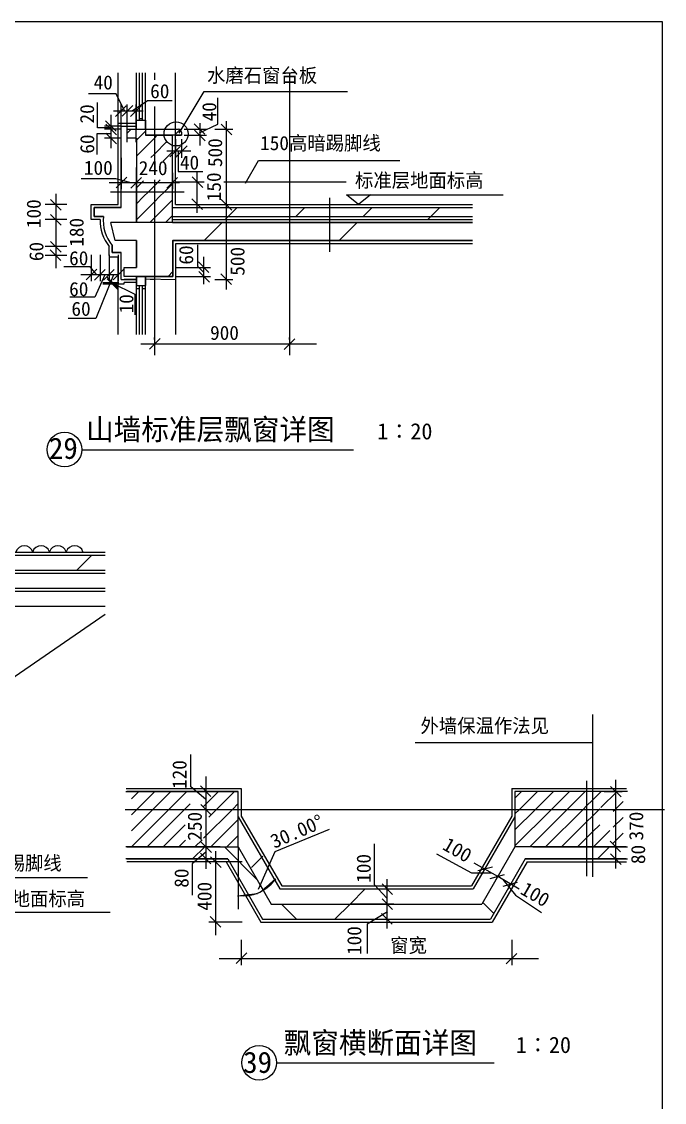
# Model space of a CAD drawing. Header units: metres. Extents: x 15828 to 26417, y -3696 to 9251.
# Drawn here: x 21548 to 26417, y 1057 to 9251 of the extents above; entities that cross this region are included whole.
import ezdxf

# ---------------------------------------------------------------- set-up
doc = ezdxf.new("R2010")
doc.units = ezdxf.units.M
for name, color, linetype in [('A-AXI', 3, 'Continuous'), ('PUB_DIM', 3, 'Continuous'), ('PUB_TEXT', 7, 'Continuous'), ('S_DOTE', 7, 'Continuous'), ('WQ', 7, 'Continuous')]:
    doc.layers.add(name, color=color, linetype=linetype)
pattern_1 = [(45, (0, 0), (-511.29, 511.29), [])]
pattern_2 = [(45, (0, 0), (-255.6454, 255.6454), [])]

# ---------------------------------------------------------------- blocks, each defined once
blk = doc.blocks.new('_DIMX')
blk.add_lwpolyline([(-213.13, -208.31), (190, 193.54)])

msp = doc.modelspace()

# ---------------------------------------------------------------- hatches: boundary and pattern name
h = msp.add_hatch()
h.set_pattern_fill('ANSI38', scale=341.61)
h.paths.add_polyline_path([(22416.73, 8366.54), (22348.41, 8366.54), (22347.92, 8366.54), (22347.92, 8434.86), (22416.73, 8434.86), (22416.73, 8457.64), (22302.87, 8457.64), (22302.87, 8298.22), (22302.87, 7960.87), (22416.73, 7960.87), (22416.73, 8144.25)])
h.paths.add_polyline_path([(22416.73, 7924.56), (22302.87, 7924.56), (22302.87, 7842.74), (22097.9, 7842.74), (22097.9, 7774.42), (22168.1, 7774.42, 0.21), (22234.54, 7554.94), (22234.54, 7501.14), (22302.87, 7501.14), (22302.87, 7410.04), (22302.87, 7296.17), (22416.73, 7296.17), (22416.73, 7318.95), (22325.64, 7318.95), (22325.64, 7387.27), (22416.73, 7387.27), (22416.73, 7592.23), (22257.57, 7592.23), (22223.41, 7728.87), (22416.73, 7728.87)])
h.paths.add_polyline_path([(22416.73, 7960.87), (22302.87, 7960.87), (22302.87, 7924.56), (22416.73, 7924.56)])
h = msp.add_hatch()
h.set_pattern_fill('AN33C', scale=113.87)
h.set_pattern_definition(pattern_2)
h.paths.add_polyline_path([(22701.35, 8434.86), (22485.06, 8434.86), (22485.06, 8389.31), (22701.35, 8389.31)])
h.paths.add_polyline_path([(22775.7, 8422.41, -0.03), (22776.56, 8434.86), (22701.35, 8434.86), (22701.35, 8389.31), (22781.93, 8389.31, -0.09)])
h.paths.add_polyline_path([(22906.37, 8412.09, 0.2), (22899.7, 8428.19, 0.2), (22883.59, 8434.86), (22883.6, 8434.86), (22776.56, 8434.86, 0.03), (22775.7, 8422.41, 0.09), (22781.93, 8389.31), (22906.37, 8389.31)])
h = msp.add_hatch()
h.set_pattern_fill('AN33C', scale=113.87)
h.set_pattern_definition(pattern_2)
h.paths.add_polyline_path([(24964.38, 7842.74), (24242.45, 7842.74), (24242.45, 7774.42), (24964.38, 7774.42)])
h.paths.add_polyline_path([(24242.45, 7842.74), (24199.99, 7842.74), (24199.99, 7774.42), (24242.45, 7774.42)])
h.paths.add_polyline_path([(24199.99, 7842.74), (23578.2, 7842.74), (23578.2, 7774.42), (24199.99, 7774.42)])
h.paths.add_polyline_path([(23578.2, 7842.74), (22951.92, 7842.74), (22951.92, 7774.42), (23578.2, 7774.42)])
h = msp.add_hatch()
h.set_pattern_fill('ANSI31', scale=1138.7)
h.paths.add_polyline_path([(22553.38, 7728.87), (22257.32, 7728.87), (22257.32, 7592.23), (22416.73, 7592.23), (22416.73, 7387.27), (22325.64, 7387.27), (22325.64, 7318.95), (22553.38, 7318.95)])
h.paths.add_polyline_path([(23578.2, 7728.87), (22690.02, 7728.87), (22553.38, 7728.87), (22553.38, 7318.95), (22694.3, 7318.95), (22694.3, 7592.23), (23578.2, 7592.23)])
h.paths.add_polyline_path([(23879.2, 7728.87), (23578.2, 7728.87), (23578.2, 7592.23), (23714.84, 7592.23), (23879.2, 7592.23)])
h.paths.add_polyline_path([(24919.89, 7728.87), (23907.36, 7728.87), (23907.36, 7592.23), (24919.89, 7592.23)])
h.paths.add_polyline_path([(23907.36, 7728.87), (23879.2, 7728.87), (23879.2, 7592.23), (23907.36, 7592.23)])
h = msp.add_hatch()
h.set_pattern_fill('AN33C', scale=227.74)
h.set_pattern_definition(pattern_1)
h.paths.add_polyline_path([(22553.38, 7728.87), (22257.32, 7728.87), (22257.32, 7592.23), (22416.73, 7592.23), (22416.73, 7387.27), (22325.64, 7387.27), (22325.64, 7318.95), (22553.38, 7318.95)])
h.paths.add_polyline_path([(23578.2, 7728.87), (22690.02, 7728.87), (22553.38, 7728.87), (22553.38, 7318.95), (22694.3, 7318.95), (22694.3, 7592.23), (23578.2, 7592.23)])
h.paths.add_polyline_path([(23879.2, 7728.87), (23578.2, 7728.87), (23578.2, 7592.23), (23714.84, 7592.23), (23879.2, 7592.23)])
h.paths.add_polyline_path([(23907.36, 7728.87), (23879.2, 7728.87), (23879.2, 7592.23), (23907.36, 7592.23)])
h.paths.add_polyline_path([(24919.89, 7728.87), (23907.36, 7728.87), (23907.36, 7592.23), (24919.89, 7592.23)])
h = msp.add_hatch()
h.set_pattern_fill('ANSI38', scale=341.61)
h.paths.add_polyline_path([(24964.38, 7774.42), (24242.45, 7774.42), (24242.45, 7751.65), (24964.38, 7751.65)])
h.paths.add_polyline_path([(24242.45, 7774.42), (24199.99, 7774.42), (24199.99, 7751.65), (24242.45, 7751.65)])
h.paths.add_polyline_path([(24199.99, 7774.42), (23578.2, 7774.42), (23578.2, 7751.65), (24199.99, 7751.65)])
h.paths.add_polyline_path([(23578.2, 7774.42), (22951.92, 7774.42), (22951.92, 7751.65), (23578.2, 7751.65)])
h = msp.add_hatch()
h.set_pattern_fill('ANSI38', scale=341.61)
h.paths.add_polyline_path([(22181.44, 5206.04), (21073.64, 5206.04), (21073.64, 5092.17), (22181.44, 5092.17)])
h.paths.add_polyline_path([(21036.41, 5206.04), (20140.52, 5206.04), (20140.52, 5092.17), (21036.41, 5092.17)])
h.paths.add_polyline_path([(21073.64, 5206.04), (21036.41, 5206.04), (21036.41, 5092.17), (21073.64, 5092.17)])
h.paths.add_polyline_path([(20140.52, 5206.04), (19887.08, 5206.04), (19833.14, 5308.52), (19650.95, 5308.52), (19650.95, 5069.39), (19707.89, 5069.39), (19764.82, 5069.39), (19764.82, 4818.88), (19855.92, 4818.88), (19855.92, 4841.66), (19787.59, 4841.66), (19787.59, 5092.17), (19707.89, 5092.17), (19673.73, 5092.17), (19673.73, 5285.74), (19819.39, 5285.74), (19921.27, 5092.17), (20140.52, 5092.17)])
h = msp.add_hatch()
h.set_pattern_fill('AN33C', scale=227.74)
h.set_pattern_definition(pattern_1)
h.paths.add_polyline_path([(20140.52, 5069.39), (19933.26, 5069.39), (19819.39, 5285.74), (19673.73, 5285.74), (19673.73, 5092.17), (19707.89, 5092.17), (19787.59, 5092.17), (19787.59, 4841.66), (19947.01, 4841.66), (19947.01, 4955.52), (20140.52, 4955.52)])
h.paths.add_polyline_path([(21036.41, 5069.39), (20140.52, 5069.39), (20140.52, 4955.52), (21036.41, 4955.52)])
h.paths.add_polyline_path([(22181.44, 5069.39), (21073.64, 5069.39), (21073.64, 4955.52), (22181.44, 4955.52)])
h.paths.add_polyline_path([(21073.64, 5069.39), (21036.41, 5069.39), (21036.41, 4955.52), (21073.64, 4955.52)])
h = msp.add_hatch()
h.set_pattern_fill('ANSI31', scale=1138.7)
h.paths.add_polyline_path([(20140.52, 5069.39), (19933.26, 5069.39), (19819.39, 5285.74), (19673.73, 5285.74), (19673.73, 5092.17), (19707.89, 5092.17), (19787.59, 5092.17), (19787.59, 4841.66), (19947.01, 4841.66), (19947.01, 4955.52), (20140.52, 4955.52)])
h.paths.add_polyline_path([(21036.41, 5069.39), (20140.52, 5069.39), (20140.52, 4955.52), (21036.41, 4955.52)])
h.paths.add_polyline_path([(22181.44, 5069.39), (21073.64, 5069.39), (21073.64, 4955.52), (22181.44, 4955.52)])
h.paths.add_polyline_path([(21073.64, 5069.39), (21036.41, 5069.39), (21036.41, 4955.52), (21073.64, 4955.52)])
h = msp.add_hatch()
h.set_pattern_fill('AN33C', scale=227.74)
h.set_pattern_definition(pattern_1)
h.paths.add_polyline_path([(23465.18, 2561.28), (25008.13, 2561.28), (25284.25, 2993.98), (25284.25, 3221.72), (24942.39, 2675.15), (23530.92, 2675.15), (23189.06, 3221.72), (23189.06, 2993.99)])
h = msp.add_hatch()
h.set_pattern_fill('ANSI31', scale=1138.7)
h.paths.add_polyline_path([(23189.06, 3221.72), (23189.06, 2993.99), (23465.18, 2561.28), (25008.13, 2561.28), (25284.25, 2993.98), (25284.25, 3221.72), (24942.39, 2675.15), (23530.92, 2675.15)])
h = msp.add_hatch()
h.set_pattern_fill('ANSI38', scale=341.61)
h.paths.add_polyline_path([(23189.06, 2993.99), (22372.93, 2993.99), (22372.93, 2902.89), (22933.79, 2902.89), (23110.17, 2902.89), (23189.06, 2766.25)])
h.paths.add_polyline_path([(25363.14, 2902.89), (25420.89, 2902.89), (25827.86, 2902.89), (25827.86, 2993.99), (25420.89, 2993.99), (25284.25, 2993.99), (25034.43, 2561.28), (23438.88, 2561.28), (23189.06, 2993.99), (23189.06, 2766.25), (23373.14, 2447.42), (25100.17, 2447.42)])
h.paths.add_polyline_path([(26101.38, 2993.99), (25872.18, 2993.99), (25872.18, 2902.89), (26101.38, 2902.89)])
h.paths.add_polyline_path([(25872.18, 2993.99), (25827.86, 2993.99), (25827.86, 2902.89), (25872.18, 2902.89)])

# ---------------------------------------------------------------- linework, layer by layer
for p, q in [((22280.09, 8480.41), (22280.09, 8862.07)), ((22416.73, 8503.18), (22416.73, 8862.07)), ((22439.51, 8503.18), (22439.51, 8862.07)), ((22462.28, 8503.18), (22462.28, 8862.07)), ((22485.06, 8503.18), (22485.06, 8862.07)), ((22712.79, 7865.48), (22712.79, 8862.07)), ((22264.05, 8703.9), (22053.69, 8703.9)), ((22326.33, 8573.93), (22264.05, 8703.9)), ((22742.35, 8405.75), (22929.66, 8721.73)), ((22929.66, 8721.73), (24016.99, 8721.73)), ((22121.53, 8446.07), (22121.53, 8637.53)), ((22384.66, 8573.93), (22500.91, 8652.74)), ((22500.91, 8652.74), (22687.74, 8652.74)), ((23034.97, 8472.73), (23034.97, 8672.52)), ((22224.71, 8446.07), (22121.53, 8446.07)), ((22280.09, 8275.45), (22280.09, 8480.41)), ((22280.09, 8480.41), (22415.1, 8480.41)), ((22302.87, 8298.22), (22302.87, 8457.64)), ((22302.87, 8457.64), (22416.73, 8457.64)), ((22416.73, 8503.18), (22485.06, 8503.18)), ((22416.73, 8503.18), (22485.06, 8503.18)), ((22416.73, 8434.86), (22416.73, 8503.18)), ((22416.73, 8434.86), (22416.73, 8503.18)), ((22416.73, 8434.86), (22416.73, 8503.18)), ((22416.73, 8503.18), (22485.06, 8503.18)), ((22462.28, 8514.57), (22439.51, 8514.57)), ((22485.06, 8434.86), (22485.06, 8503.18)), ((22485.06, 8434.86), (22485.06, 8503.18)), ((22485.06, 8503.18), (22485.06, 8434.86)), ((22896.39, 8407.89), (23034.97, 8472.73)), ((22225.35, 8400.99), (22118.38, 8400.99)), ((22118.38, 8400.99), (22118.38, 8242.75)), ((22347.92, 8404.33), (22378.45, 8434.86)), ((22347.92, 8366.54), (22347.92, 8434.86)), ((22347.92, 8434.86), (22483.42, 8434.86)), ((22416.73, 8366.54), (22348.41, 8366.54)), ((22348.41, 8366.54), (22348.41, 8366.54)), ((22416.73, 8352.37), (22485.06, 8420.69)), ((22416.73, 8231.59), (22553.38, 8368.24)), ((22416.73, 8366.54), (22416.73, 7728.87)), ((22485.06, 8434.86), (22485.06, 8389.31)), ((22485.06, 8434.86), (22735.57, 8434.86)), ((22485.06, 8389.31), (22690.02, 8389.31)), ((22553.38, 8368.24), (22574.45, 8389.31)), ((22758.34, 8389.31), (22690.02, 8389.31)), ((22690.02, 7804.96), (22690.02, 8389.31)), ((22758.34, 8412.09), (22758.34, 8389.31)), ((22302.87, 7842.74), (22302.87, 8298.22)), ((22553.38, 8247.46), (22647.52, 8341.6)), ((22280.09, 7865.52), (22280.09, 8275.45)), ((22527.51, 8221.6), (22553.38, 8247.46)), ((22620.5, 8193.81), (22690.02, 8263.33)), ((22690.02, 7728.87), (22690.02, 8220.53)), ((22712.79, 7865.48), (22712.79, 8220.53)), ((22732.98, 8268.18), (22732.98, 8114.44)), ((22280.09, 7865.52), (22280.09, 8144.25)), ((22302.87, 7842.74), (22302.87, 8144.25)), ((22689.57, 8142.1), (22690.02, 8142.55)), ((22732.98, 8114.44), (22921.33, 8114.44)), ((22261.77, 8058.18), (21998.6, 8058.18)), ((22368.08, 8030.32), (22261.77, 8058.18)), ((22416.73, 7990.04), (22470.92, 8044.23)), ((22553.38, 8005.91), (22597.96, 8050.49)), ((22220.14, 7960.87), (22780.27, 7960.87)), ((22472.03, 7924.56), (22508.34, 7960.87)), ((22508.34, 7960.87), (22553.38, 8005.91)), ((22592.81, 7924.56), (22629.12, 7960.87)), ((22629.12, 7960.87), (22690.02, 8021.77)), ((22416.73, 7869.27), (22472.03, 7924.56)), ((22416.73, 7748.49), (22553.38, 7885.13)), ((22553.38, 7885.13), (22592.81, 7924.56)), ((22553.38, 7764.36), (22690.02, 7901)), ((23879.2, 7916.46), (23879.2, 7506.99)), ((22075.13, 7751.65), (22075.13, 7865.52)), ((22075.13, 7865.52), (22280.09, 7865.52)), ((22302.87, 7842.74), (22097.9, 7842.74)), ((22097.9, 7842.74), (22097.9, 7774.42)), ((22097.9, 7774.42), (22097.9, 7842.74)), ((22097.9, 7842.74), (22302.87, 7842.74)), ((22690.02, 7842.74), (24964.04, 7842.74)), ((22712.79, 7865.48), (24964.04, 7865.48)), ((22143.45, 7751.65), (22075.13, 7751.65)), ((22097.9, 7774.42), (22168.1, 7774.42)), ((22168.1, 7774.42), (22097.9, 7774.42)), ((22690.02, 7728.87), (22223.41, 7728.87)), ((22257.57, 7592.23), (22223.41, 7728.87)), ((22517.9, 7728.87), (22553.38, 7764.36)), ((22638.67, 7728.87), (22690.02, 7780.22)), ((22690.02, 7774.42), (24964.04, 7774.42)), ((22690.02, 7751.65), (24964.38, 7751.65)), ((22690.02, 7728.87), (24964.38, 7728.87)), ((24964.38, 7728.87), (22690.02, 7728.87)), ((22211.77, 7478.36), (22211.77, 7546.68)), ((22234.54, 7554.94), (22234.54, 7501.14)), ((22234.54, 7501.14), (22234.54, 7554.94)), ((22416.73, 7592.23), (22257.32, 7592.23)), ((22416.73, 7592.23), (22416.73, 7387.27)), ((22416.73, 7592.23), (22416.73, 7387.27)), ((23714.84, 7592.23), (22694.3, 7592.23)), ((22694.3, 7592.23), (22694.3, 7318.95)), ((22717.07, 6878.15), (22717.07, 7569.46)), ((22717.07, 7569.46), (23737.61, 7569.46)), ((22883.8, 7393.42), (22883.8, 7559.96)), ((24964.38, 7592.23), (23714.84, 7592.23)), ((23737.61, 7569.46), (24964.38, 7569.46)), ((22211.77, 7478.36), (22211.77, 7466.98)), ((22211.77, 7466.98), (22280.09, 7466.98)), ((22234.54, 7501.14), (22302.87, 7501.14)), ((22302.87, 7501.14), (22234.54, 7501.14)), ((22280.09, 7432.82), (22280.09, 7466.98)), ((22302.87, 7410.04), (22302.87, 7501.14)), ((22066.42, 7392.61), (21866.75, 7392.61)), ((22117.94, 7332.12), (22066.42, 7392.61)), ((22280.09, 7273.4), (22280.09, 7432.82)), ((22302.87, 7296.17), (22302.87, 7410.04)), ((22302.87, 7410.04), (22302.87, 7410.04)), ((22325.64, 7318.95), (22325.64, 7387.27)), ((22325.64, 7387.27), (22416.73, 7387.27)), ((22928.34, 7348.91), (22883.8, 7393.42)), ((22177.86, 7331.76), (22101.24, 7162.32)), ((22244.5, 7331.71), (22111.05, 6999.86)), ((22302.87, 7296.17), (22416.73, 7296.17)), ((22694.3, 7318.95), (22325.64, 7318.95)), ((22325.64, 7318.95), (22325.64, 7318.95)), ((22416.73, 7296.17), (22325.64, 7296.17)), ((22416.73, 7318.95), (22416.73, 7250.63)), ((22416.73, 7318.95), (22416.73, 7250.63)), ((22416.73, 6878.15), (22416.73, 7318.95)), ((22416.73, 7318.95), (22416.73, 7250.63)), ((22416.73, 7318.95), (22416.73, 7250.63)), ((22485.06, 7318.95), (22485.06, 7250.63)), ((22485.06, 7318.95), (22485.06, 7250.63)), ((22485.06, 6878.15), (22485.06, 7318.95)), ((22485.06, 7250.63), (22485.06, 7318.95)), ((22485.06, 7250.63), (22485.06, 7318.95)), ((22485.06, 7300.73), (22717.07, 7296.17)), ((22485.06, 7300.73), (22553.38, 7296.17)), ((22230.96, 7270.31), (22404.65, 7185.58)), ((22280.09, 6878.15), (22280.09, 7273.4)), ((22280.09, 7273.4), (22280.09, 7262.01)), ((22280.09, 7262.01), (22325.64, 7262.01)), ((22416.73, 7273.4), (22325.64, 7273.4)), ((22416.73, 7273.4), (22325.64, 7273.4)), ((22325.64, 7262.01), (22325.64, 7273.4)), ((22416.73, 7250.63), (22485.06, 7250.63)), ((22416.73, 7250.63), (22485.06, 7250.63)), ((22416.73, 7250.63), (22485.06, 7250.63)), ((22416.73, 7250.63), (22485.06, 7250.63)), ((22416.73, 7227.85), (22439.51, 7227.85)), ((22416.73, 7227.85), (22439.51, 7227.85)), ((22439.51, 6878.15), (22439.51, 7250.63)), ((22462.28, 6878.15), (22462.28, 7250.63)), ((22462.28, 7227.85), (22485.06, 7227.85)), ((22462.28, 7227.85), (22485.06, 7227.85)), ((22101.24, 7162.32), (21912.23, 7162.32)), ((22404.65, 7185.58), (22404.65, 7028.39)), ((22111.05, 6999.86), (21900.19, 6999.86)), ((19887.08, 5206.04), (22181.44, 5206.04)), ((19921.27, 5092.17), (22181.44, 5092.17)), ((19933.26, 5069.39), (22181.44, 5069.39)), ((19947.01, 4955.52), (22181.44, 4955.52)), ((19969.78, 4932.75), (22181.44, 4932.75)), ((19969.78, 4818.88), (22181.44, 4818.88)), ((25872.18, 3998.68), (25872.18, 3783.08)), ((25872.18, 3783.08), (24528.15, 3783.08)), ((22829.47, 3450.07), (22829.47, 3694.86)), ((22940.97, 3356.26), (22829.47, 3450.07)), ((25827.86, 3495.92), (25827.86, 2773.31)), ((22340.27, 3438.07), (23211.84, 3438.07)), ((23189.06, 3415.3), (22345.08, 3415.3)), ((22379.09, 3358.17), (22436.22, 3415.3)), ((22420.35, 3278.66), (22557, 3415.3)), ((22541.13, 3278.66), (22677.77, 3415.3)), ((22661.91, 3278.66), (22798.55, 3415.3)), ((22926.15, 3301.35), (23040.1, 3415.3)), ((23024.23, 3278.66), (23160.88, 3415.3)), ((23189.06, 2993.99), (23189.06, 3415.3)), ((23211.84, 3438.07), (23211.84, 3227.83)), ((25261.48, 3438.07), (26128.81, 3438.07)), ((25261.48, 3438.07), (25261.48, 3227.83)), ((25284.25, 3364.7), (25334.85, 3415.3)), ((25284.25, 3415.3), (25284.25, 2993.98)), ((26127.47, 3415.3), (25284.25, 3415.3)), ((25318.98, 3278.66), (25455.62, 3415.3)), ((25439.76, 3278.66), (25576.4, 3415.3)), ((25560.53, 3278.66), (25697.18, 3415.3)), ((25681.31, 3278.66), (25817.95, 3415.3)), ((25872.18, 3348.75), (25938.73, 3415.3)), ((25936.2, 3292), (26059.5, 3415.3)), ((22379.09, 3237.39), (22420.35, 3278.66)), ((22379.09, 3116.61), (22541.13, 3278.66)), ((22379.09, 2995.84), (22661.91, 3278.66)), ((22498.01, 2993.99), (22782.68, 3278.66)), ((22782.68, 3278.66), (22823.67, 3319.64)), ((22926.15, 3059.8), (23145.01, 3278.66)), ((22966.11, 3220.53), (23024.23, 3278.66)), ((23145.01, 3278.66), (23189.06, 3322.71)), ((25284.25, 3243.93), (25318.98, 3278.66)), ((25284.25, 3123.15), (25439.76, 3278.66)), ((25284.25, 3002.37), (25560.53, 3278.66)), ((25396.64, 2993.99), (25681.31, 3278.66)), ((25517.41, 2993.99), (25802.09, 3278.66)), ((25802.09, 3278.66), (25827.86, 3304.44)), ((25827.86, 3304.44), (25872.18, 3348.75)), ((25872.18, 3227.98), (25922.86, 3278.66)), ((25922.86, 3278.66), (25927.32, 3283.12)), ((26029.81, 3264.83), (26043.64, 3278.66)), ((26043.64, 3278.66), (26103.71, 3338.73)), ((22981.11, 2993.99), (23189.06, 3201.93)), ((23189.06, 3221.72), (23504.63, 2675.15)), ((23211.84, 3227.83), (23517.77, 2697.93)), ((25261.48, 3227.83), (24955.54, 2697.93)), ((25284.25, 3221.72), (24968.69, 2675.15)), ((25827.86, 3183.66), (25872.18, 3227.98)), ((26029.81, 3144.05), (26103.71, 3217.95)), ((22618.79, 2993.99), (22786.66, 3161.86)), ((23876.8, 3126.58), (23466.79, 2955.9)), ((25638.19, 2993.99), (25827.86, 3183.66)), ((25872.18, 3107.2), (25927.32, 3162.34)), ((25879.74, 2993.99), (26003.05, 3117.29)), ((22739.56, 2993.99), (22790.17, 3044.59)), ((22860.34, 2993.99), (22915.32, 3048.97)), ((23101.89, 2993.99), (23189.06, 3081.16)), ((25758.97, 2993.99), (25827.86, 3062.88)), ((25827.86, 3062.88), (25872.18, 3107.2)), ((26025.73, 3019.2), (26103.71, 3097.18)), ((22345.85, 2993.99), (23189.06, 2993.99)), ((22942.4, 2953.03), (22838.44, 2865.69)), ((23189.06, 2993.99), (23438.88, 2561.28)), ((23466.79, 2955.9), (23339.89, 2670.63)), ((24220.36, 2706.75), (24220.36, 3017.42)), ((25284.25, 2993.99), (25034.43, 2561.28)), ((26127.47, 2993.99), (25284.25, 2993.99)), ((23097.02, 2880.12), (22344.5, 2880.12)), ((22345.85, 2902.89), (22933.79, 2902.89)), ((22933.79, 2902.69), (22889.71, 2902.69)), ((22889.71, 2902.69), (22889.71, 2902.69)), ((22889.71, 2902.69), (22933.79, 2902.69)), ((22933.79, 2902.89), (22933.79, 2902.69)), ((22933.79, 2902.69), (22933.79, 2902.89)), ((22933.79, 2902.89), (23110.17, 2902.89)), ((23097.02, 2880.12), (23359.99, 2424.64)), ((23110.17, 2902.89), (23373.14, 2447.42)), ((24957.12, 2795.98), (24692.44, 2939.38)), ((25363.14, 2902.89), (25100.17, 2447.42)), ((25376.29, 2880.12), (25113.32, 2424.64)), ((25420.89, 2902.89), (25363.14, 2902.89)), ((25376.29, 2880.12), (26128.81, 2880.12)), ((26127.47, 2902.89), (25420.89, 2902.89)), ((25420.89, 2902.89), (25420.89, 2902.69)), ((25420.89, 2902.69), (25420.89, 2902.89)), ((25420.89, 2902.69), (25464.98, 2902.69)), ((25464.98, 2902.69), (25420.89, 2902.69)), ((25449.3, 2880.12), (25449.3, 2880.12)), ((25464.98, 2902.69), (25464.98, 2902.69)), ((22838.44, 2865.69), (22838.44, 2627.28)), ((25106.87, 2795.98), (24957.12, 2795.98)), ((24315.37, 2605.35), (24220.36, 2706.75)), ((25192.47, 2746.34), (25289.92, 2627.98)), ((23504.63, 2675.15), (24968.69, 2675.15)), ((23517.77, 2697.93), (24955.54, 2697.93)), ((25289.92, 2627.98), (25484.82, 2496.27)), ((23438.88, 2561.28), (25034.43, 2561.28)), ((24319.68, 2501.09), (24164.2, 2408.32)), ((23359.99, 2424.64), (25113.32, 2424.64)), ((23373.14, 2447.42), (25100.17, 2447.42)), ((24164.2, 2408.32), (24164.2, 2186.1))]:
    msp.add_line(p, q)
msp.add_lwpolyline([(15828.24, 9251.28), (26401.18, 9251.28), (26401.18, -3695.67), (15828.24, -3695.67)], close=True)
for points in [[(22348.41, 8366.54), (22347.92, 8366.54)], [(22553.38, 8434.86), (22735.57, 8434.86)], [(22712.79, 8389.31), (22758.34, 8389.31)], [(23243.49, 8026.12), (23342.85, 8199.43), (24414.02, 8199.43)], [(22416.73, 8144.25), (22416.73, 7728.87)], [(22416.73, 7804.96), (22416.73, 8144.25)], [(22416.73, 8144.25), (22416.73, 7804.96)], [(22712.79, 8036.32), (22930.92, 8036.32)], [(23078.96, 8036.32), (24007.49, 8036.32)], [(22416.73, 7592.23), (22416.73, 7387.27)], [(22416.73, 7592.23), (22416.73, 7387.27)], [(22690.02, 7592.23), (22694.3, 7592.23)], [(22280.09, 7432.82), (22280.09, 7432.82)], [(22003.14, 6005.15), (24060.73, 6005.15)], [(19900.83, 5228.81), (22181.44, 5228.81)], [(22181.44, 4755.48), (19969.78, 3236.02)], [(25872.18, 3783.08), (25872.18, 2766.58)], [(23189.06, 2993.99), (23189.06, 2521.94)], [(20849.46, 2588.24), (20925.63, 2761.55), (22045.55, 2761.55)], [(23472.33, 2749.81), (23355.85, 2648.12)], [(23182.35, 2623.26), (23335.81, 2642.09)], [(23479.05, 1357.31), (25127.31, 1357.31)]]:
    msp.add_lwpolyline(points)
for points in [[(21631.94, 5230.73, 0.73), (21504.97, 5230.93, -0.54)], [(21758.63, 5231.39, 0.73), (21631.66, 5231.59, -0.54)], [(21885.46, 5231.62, 0.73), (21758.49, 5231.82, -0.54)], [(22012.43, 5231.42, 0.73), (21885.46, 5231.62, -0.54)]]:
    msp.add_lwpolyline(points, format="xyb")
for centre, radius in [((22717.74, 8399.63), 91.1), ((22717.74, 8399.63), 91.1), ((22717.74, 8399.63), 91.1), ((21873.01, 6006.24), 131.64), ((23346.81, 1358.08), 131.64)]:
    msp.add_circle(centre, radius)
for centre, radius, start, end in [((22735.57, 8412.09), 22.77, 0, 90), ((22449.89, 7739.93), 306.67, 177.81, 219.06), ((22449.89, 7739.93), 283.89, 173.02, 220.66), ((22449.89, 7739.93), 283.89, 173.02, 220.66)]:
    msp.add_arc(centre, radius, start, end)
at = {"layer": 'A-AXI'}
for p, q in [((22416.73, 8309.75), (22416.73, 7980.48)), ((22416.73, 8309.75), (22416.73, 7980.48)), ((22302.87, 8218.66), (22302.87, 7980.48)), ((22211.94, 8030.48), (22416.53, 8030.48)), ((22416.93, 8030.48), (22743.13, 8030.48)), ((22690.02, 8104.79), (22690.02, 7980.48)), ((26046.89, 3502.34), (26046.89, 2994.19)), ((25959.54, 3415.3), (26096.89, 3415.3)), ((25959.54, 2993.99), (26096.89, 2993.99)), ((25959.54, 2993.99), (26096.89, 2993.99)), ((26046.89, 2994.19), (26046.89, 2994.39)), ((26046.89, 2993.99), (26046.89, 2831.42)), ((25420.89, 2902.89), (25420.89, 2902.69)), ((25959.54, 2902.89), (26096.89, 2902.89)), ((26046.89, 2902.69), (26046.89, 2902.49))]:
    msp.add_line(p, q, dxfattribs=at)
at = {"layer": 'PUB_DIM'}
for p, q in [((22302.36, 8337), (22302.36, 8623.54)), ((22347.92, 8337), (22347.92, 8623.54)), ((22347.92, 8337), (22347.92, 8623.54)), ((22416.24, 8337), (22416.24, 8623.54)), ((22224.48, 8544.31), (22224.48, 8291.09)), ((22347.92, 8573.54), (22243.26, 8573.54)), ((22302.16, 8573.54), (22301.96, 8573.54)), ((22468.13, 8573.54), (22348.12, 8573.54)), ((22348.12, 8573.54), (22348.32, 8573.54)), ((22303.47, 8457.64), (22174.48, 8457.64)), ((22224.48, 8457.84), (22224.48, 8458.04)), ((22224.48, 8457.64), (22224.48, 8434.86)), ((22897.16, 8480.3), (22897.16, 8313.23)), ((23098.16, 8496.21), (23098.16, 7865.68)), ((22303.47, 8434.86), (22174.48, 8434.86)), ((22303.47, 8434.86), (22174.48, 8434.86)), ((22303.47, 8366.54), (22174.48, 8366.54)), ((22224.48, 8435.06), (22224.48, 8435.26)), ((22224.48, 8434.66), (22224.48, 8434.46)), ((22224.48, 8366.34), (22224.48, 8366.14)), ((22712.79, 8358.95), (22712.79, 8218.14)), ((22758.35, 8358.95), (22758.35, 8218.14)), ((22779.08, 8434.86), (22947.16, 8434.86)), ((22779.08, 8389.32), (22947.16, 8389.32)), ((22897.16, 8435.06), (22897.16, 8435.26)), ((22897.16, 8389.12), (22897.16, 8388.92)), ((23011.43, 8434.87), (23148.16, 8434.87)), ((22829.79, 8268.14), (22648.35, 8268.14)), ((22712.59, 8268.14), (22712.39, 8268.14)), ((22758.55, 8268.14), (22758.75, 8268.14)), ((22878.72, 7802.17), (22878.72, 8112.65)), ((22823.22, 8036.32), (22927.62, 8036.32)), ((21805.82, 7946.45), (21805.82, 7751.85)), ((24008.27, 7937.88), (24190, 7937.88)), ((24099.13, 7865.03), (24008.27, 7937.88)), ((24190, 7937.88), (24099.13, 7865.03)), ((24150.13, 7937.88), (25196.33, 7937.88)), ((21890.98, 7865.52), (21727.05, 7865.52)), ((22823.22, 7865.52), (22928.72, 7865.52)), ((23011.43, 7865.48), (23148.16, 7865.48)), ((23011.43, 7865.48), (23148.16, 7865.48)), ((23098.16, 7865.28), (23098.16, 7220.16)), ((21890.98, 7751.65), (21727.05, 7751.65)), ((21890.98, 7751.65), (21727.05, 7751.65)), ((21805.82, 7751.45), (21805.82, 7546.88)), ((21890.98, 7546.68), (21727.05, 7546.68)), ((21890.98, 7546.68), (21727.05, 7546.68)), ((21805.82, 7546.48), (21805.82, 7382.17)), ((21890.98, 7478.36), (21727.05, 7478.36)), ((22075.12, 7483.1), (22075.12, 7282.23)), ((22143.44, 7483.1), (22143.44, 7282.23)), ((22143.44, 7483.1), (22143.44, 7282.23)), ((22211.77, 7483.1), (22211.77, 7282.23)), ((22211.77, 7483.1), (22211.77, 7282.23)), ((22280.09, 7483.1), (22280.09, 7282.23)), ((22928.26, 7261.39), (22928.26, 7467.26)), ((22720.99, 7387.26), (22978.26, 7387.26)), ((22928.26, 7387.46), (22928.26, 7387.66)), ((22143.24, 7332.23), (21996.77, 7332.23)), ((22211.57, 7332.23), (22143.64, 7332.23)), ((22211.57, 7332.23), (22211.37, 7332.23)), ((22280.09, 7332.23), (22211.77, 7332.23)), ((22280.29, 7332.23), (22280.49, 7332.23)), ((22720.99, 7318.94), (22978.26, 7318.94)), ((22928.26, 7318.74), (22928.26, 7318.54)), ((23011.43, 7296.17), (23148.16, 7296.17)), ((22163.97, 7273.4), (22284.65, 7273.4)), ((22163.97, 7262.01), (22284.65, 7262.01)), ((22234.65, 7273.6), (22234.65, 7273.8)), ((22234.65, 7262.01), (22234.65, 7273.4)), ((22234.65, 7261.81), (22234.65, 7261.61)), ((22449.72, 6807.51), (23781.22, 6807.51)), ((22553.38, 6840.36), (22553.38, 6857.51)), ((23578.2, 6840.36), (23578.2, 6857.51)), ((22943.23, 3527.46), (22943.23, 3278.66)), ((22873.34, 3415.3), (22993.23, 3415.3)), ((22943.23, 3415.5), (22943.23, 3415.7)), ((22873.34, 3278.66), (22993.23, 3278.66)), ((22873.34, 3278.66), (22993.23, 3278.66)), ((22943.23, 3278.46), (22943.23, 2994.19)), ((22943.23, 3278.46), (22943.23, 3278.26)), ((22873.34, 2993.99), (22993.23, 2993.99)), ((22873.34, 2993.99), (22993.23, 2993.99)), ((22943.23, 2993.79), (22943.23, 2828.07)), ((23017.08, 2961.08), (23017.08, 2325.86)), ((22873.34, 2902.89), (22993.23, 2902.89)), ((23219.43, 2880.12), (22967.08, 2880.12)), ((25154.36, 2769.4), (24975.82, 2871.91)), ((25060.19, 2833.63), (25030.92, 2782.94)), ((23355.39, 2705.89), (23398.52, 2631.2)), ((24316.79, 2561.49), (24316.79, 2749.27)), ((25158.8, 2776.7), (25129.53, 2726)), ((25158.8, 2776.7), (25129.53, 2726)), ((25318, 2674.72), (25154.71, 2769.2)), ((25257.42, 2719.76), (25228.15, 2669.07)), ((23189.06, 2661.32), (23189.06, 2575.08)), ((24036.57, 2675.15), (24366.79, 2675.15)), ((24036.57, 2561.29), (24366.79, 2561.29)), ((24036.57, 2561.29), (24366.79, 2561.29)), ((24316.79, 2376.57), (24316.79, 2561.09)), ((21140.93, 2499.49), (22219.16, 2499.49)), ((23219.43, 2424.64), (22967.08, 2424.64)), ((24036.57, 2447.42), (24366.79, 2447.42)), ((23211.84, 2289.45), (23211.84, 2098.13)), ((25261.48, 2289.45), (25261.48, 2098.13)), ((23043.42, 2148.13), (25464.36, 2148.13))]:
    msp.add_line(p, q, dxfattribs=at)
for centre, radius, start, end in [((23223.04, 2928.57), 305.38, 263.61, 321.99), ((23189.06, 2993.99), 368.91, 309.33, 318.66)]:
    msp.add_arc(centre, radius, start, end, dxfattribs=at)
at = {"layer": 'S_DOTE'}
for p, q in [((22553.38, 8862.07), (22553.38, 8808.98)), ((23578.2, 8862.07), (23578.2, 6722.67)), ((22553.38, 8608.5), (22553.38, 8186.98)), ((22553.38, 8051.48), (22553.38, 6722.67)), ((22333.22, 3278.66), (26416.77, 3278.66))]:
    msp.add_line(p, q, dxfattribs=at)
at = {"layer": 'WQ'}
for p, q in [((22690.02, 8389.31), (22485.06, 8389.31)), ((22690.02, 7804.96), (22690.02, 8366.54)), ((22690.02, 7728.87), (22690.02, 8220.53)), ((22302.87, 7842.74), (22302.87, 8144.25)), ((22302.87, 7842.74), (22302.87, 8144.25)), ((22416.73, 7728.87), (22416.73, 8144.25)), ((22416.73, 7804.96), (22416.73, 8144.25)), ((22690.02, 7728.87), (24964.38, 7728.87)), ((22416.73, 7387.27), (22416.73, 7592.23)), ((22416.73, 7387.27), (22416.73, 7592.23)), ((22694.3, 7318.95), (22694.3, 7592.23)), ((22694.3, 7592.23), (23714.84, 7592.23)), ((23714.84, 7592.23), (24964.38, 7592.23)), ((22416.73, 7318.95), (22694.3, 7318.95)), ((22416.73, 7318.95), (22530.6, 7318.95)), ((22336.39, 3415.3), (23189.06, 3415.3)), ((23189.06, 2993.99), (23189.06, 3415.3)), ((26136.92, 3415.3), (25284.25, 3415.3)), ((23052.42, 2993.99), (22336.39, 2993.99)), ((25420.89, 2993.99), (26136.92, 2993.99)), ((22933.79, 2902.89), (22336.39, 2902.89)), ((23110.17, 2902.89), (22933.79, 2902.89)), ((25363.14, 2902.89), (25420.89, 2902.89)), ((25420.89, 2902.89), (26136.92, 2902.89))]:
    msp.add_line(p, q, dxfattribs=at)
for points in [[(22553.38, 8434.86), (22735.57, 8434.86)], [(22758.34, 8389.31), (22712.79, 8389.31)]]:
    msp.add_lwpolyline(points, dxfattribs=at)

# ---------------------------------------------------------------- block references
at = {"layer": 'A-AXI', "xscale": 0.2, "yscale": 0.2, "zscale": 0.2}
for p, rotation in [((22302.87, 8030.48), 180), ((26046.89, 3415.3), 90), ((26046.89, 2993.99), 270), ((26046.89, 2902.89), 90)]:
    msp.add_blockref('_DIMX', p, dxfattribs=dict(at, rotation=rotation))
for p in [(22416.73, 8030.48), (22690.02, 8030.48)]:
    msp.add_blockref('_DIMX', p, dxfattribs=at)
at = {"layer": 'PUB_DIM', "xscale": 0.2, "yscale": 0.2, "zscale": 0.2}
for p, rotation in [((22302.36, 8573.54), 360), ((22347.92, 8573.54), 180), ((22416.24, 8573.54), 360), ((22224.48, 8457.64), 270), ((22224.48, 8434.86), 90), ((22897.16, 8434.86), 270), ((23098.16, 8434.87), 90), ((22224.48, 8366.54), 90), ((22897.16, 8389.32), 90), ((22712.79, 8268.14), 360), ((22758.35, 8268.14), 180), ((22878.72, 8036.32), 90), ((21805.82, 7865.52), 90), ((22878.72, 7865.52), 270), ((23098.16, 7865.48), 90), ((21805.82, 7751.65), 90), ((21805.82, 7546.68), 90), ((21805.82, 7478.36), 270), ((22928.26, 7387.26), 270), ((22075.12, 7332.23), 180), ((22143.44, 7332.23), 360), ((22211.77, 7332.23), 360), ((22234.65, 7273.4), 270), ((22234.65, 7262.01), 90), ((22280.09, 7332.23), 180), ((22928.26, 7318.94), 90), ((23098.16, 7296.17), 270), ((22553.38, 6807.51), 180), ((22943.23, 3415.3), 270), ((22943.23, 3278.66), 90), ((22943.23, 2993.99), 90), ((22943.23, 2902.89), 270), ((23017.08, 2880.12), 90), ((25055.92, 2826.24), 150), ((25154.53, 2769.3), 330), ((24316.79, 2675.15), 90), ((25253.15, 2712.37), 330), ((24316.79, 2561.29), 90), ((23017.08, 2424.64), 270), ((24316.79, 2447.42), 270), ((23211.84, 2148.13), 180)]:
    msp.add_blockref('_DIMX', p, dxfattribs=dict(at, rotation=rotation))
for p in [(23578.2, 6807.51), (25261.48, 2148.13)]:
    msp.add_blockref('_DIMX', p, dxfattribs=at)

# ---------------------------------------------------------------- texts
for s, rotation, p in [('40', 360, (22092.97, 8736.88)), ('60', 360, (22521.53, 8670.55)), ('20', 90, (22096.83, 8478.58)), ('40', 90, (23022.58, 8494.92)), ('60', 90, (22097.95, 8250.12)), ('500', 90, (23066.6, 8148.41)), ('40', 360, (22747.01, 8129.53)), ('150', 90, (23057.39, 7889.48)), ('100', 90, (21692.54, 7685.63)), ('180', 90, (22017.32, 7544.47)), ('60', 90, (21712.69, 7435.16)), ('60', 90, (22847.27, 7409.04)), ('60', 360, (21907.63, 7404.2)), ('500', 90, (23236.16, 7324.53)), ('60', 360, (21907.77, 7169.98)), ('10', 90, (22394.33, 7039.36)), ('60', 360, (21924.98, 7020.58)), ('120', 90, (22796.98, 3433.51)), ('250', 90, (22912.36, 3040.96)), ('30.00°', 23.26, (23461.41, 2980.16)), ('370', 90, (26256.61, 3042.94)), ('100', 330, (24728.19, 2980.08)), ('80', 90, (26271.14, 2863.94)), ('100', 90, (24192.09, 2722.14)), ('80', 90, (22812.24, 2684.64)), ('400', 90, (22986.22, 2510.49)), ('100', 330, (25317.84, 2642.91)), ('100', 90, (24121.12, 2174.9))]:
    msp.add_text(s, height=107, rotation=rotation).set_placement(p)
for s, height, p in [('150高暗踢脚线', 107, (23354.57, 8276.85)), ('100', 107, (22019.5, 8089.69)), ('240', 107, (22434.79, 8087.47)), ('标准层地面标高', 107, (24073.08, 7994.62)), ('900', 107, (22975.44, 6838.37)), ('山墙标准层飘窗详图   ', 161, (22035.84, 6078.81)), ('1∶20', 123, (24241.4, 6083.88)), ('29', 161, (21754.24, 5936.07)), ('150高暗踢脚线', 107, (20937.35, 2818.17)), ('阁楼层地面标高', 107, (21054.82, 2547.97)), ('窗宽', 107, (24339.98, 2194.43)), ('飘窗横断面详图   ', 161, (23532.87, 1428.61)), ('1∶20', 123, (25291.02, 1431.64)), ('39', 161, (23225.66, 1280.59))]:
    msp.add_text(s, height=height).set_placement(p)
at = {"layer": 'A-AXI'}
msp.add_text('外墙保温作法见', height=107, dxfattribs=at).set_placement((24569.17, 3859.27))
at = {"layer": 'PUB_TEXT'}
msp.add_text('水磨石窗台板', height=107, dxfattribs=at).set_placement((22952.15, 8790.41))

doc.saveas('drawing.dxf')
